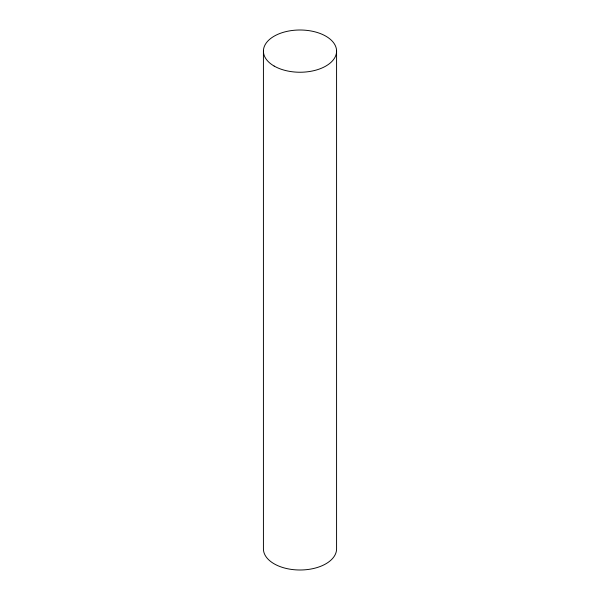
<?xml version="1.0" encoding="UTF-8"?>
<svg xmlns="http://www.w3.org/2000/svg" width="600" height="600" viewBox="0 0 600 600"><rect width="100%" height="100%" fill="white"/><g stroke="black" fill="none" stroke-linecap="round" stroke-linejoin="round"><path stroke-width="0.9" d="M336.577 51.12L336.577 548.88A36.578 21.12 0 0 1 300 570A36.578 21.12 0 0 1 263.423 548.88L263.423 51.12M274.132 66.052A36.578 21.12 0 0 0 335.332 56.588A36.578 21.12 0 0 0 290.535 30.72A36.578 21.12 0 0 0 274.132 66.052"/></g></svg>
